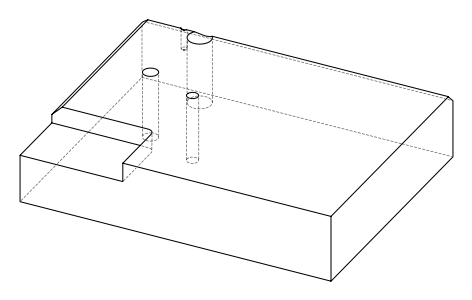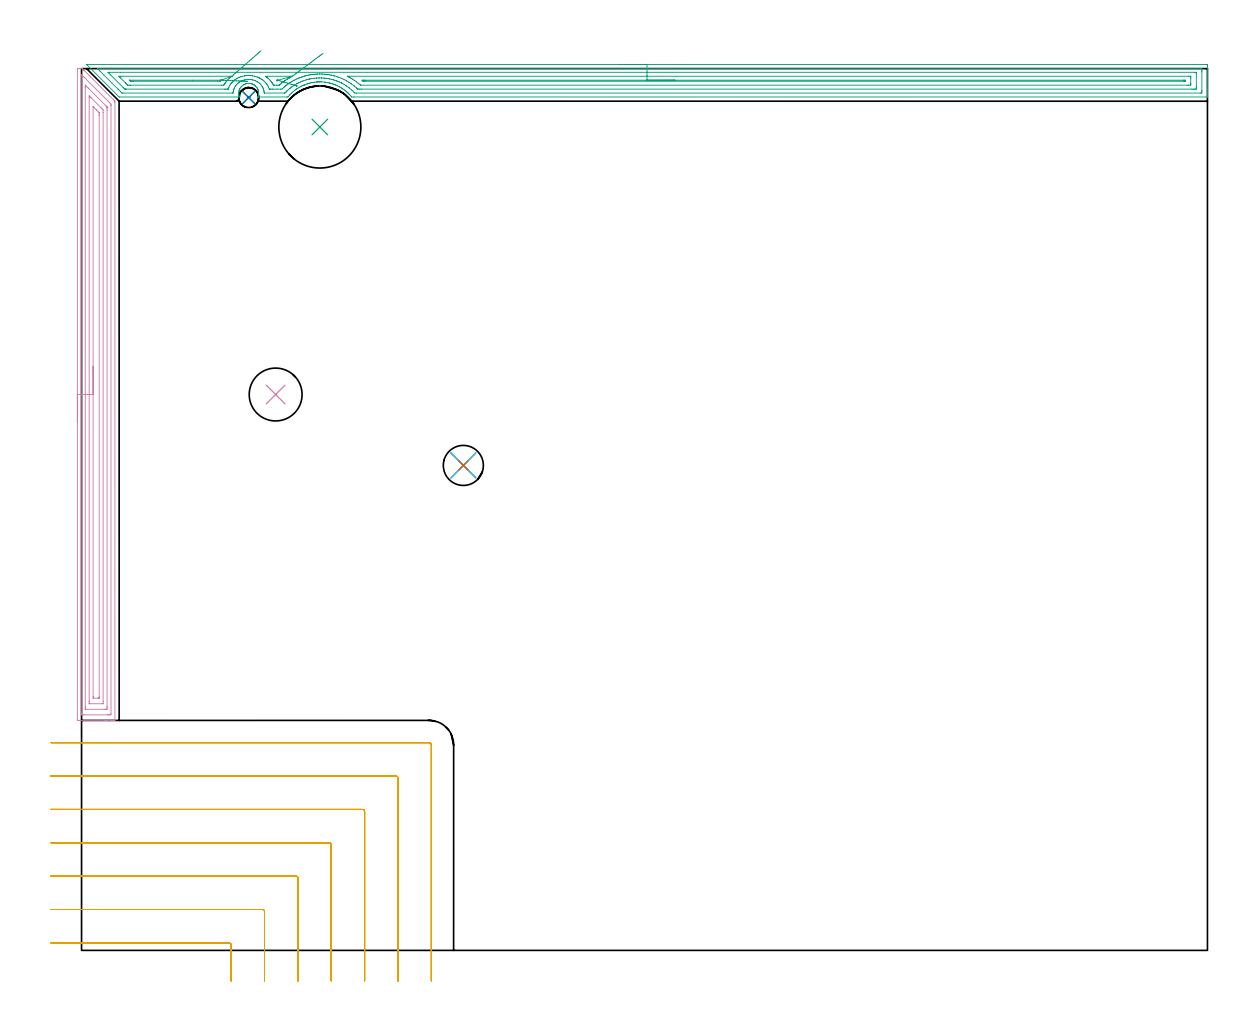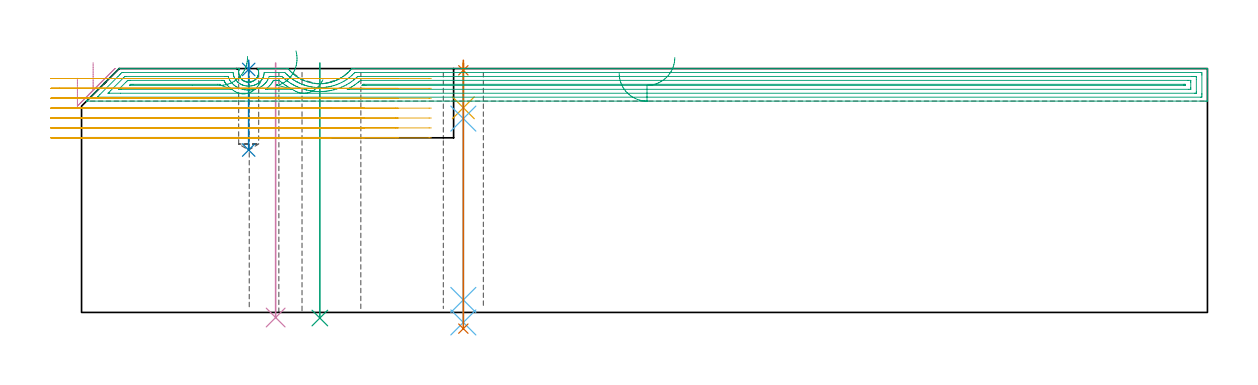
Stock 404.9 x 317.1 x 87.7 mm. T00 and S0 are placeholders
(PLAN: 11 operations, 8 tool changes, 43.3 min)
(1 SPOT_DRILL | STEP1HOLE_2 | NXT0321_9005460120000 | 0.03 min | 3 mm3)
(2 SPOT_DRILL_1 | STEP1POCKET | NXT0321_9005460120000 | 0.03 min | 1 mm3)
(3 INDEXABLE_INSERT_DRILL_THROUGH_HOLE_FROM_SOLID | STEP1HOLE | NXT0302_030 | 0.37 min | 59901 mm3)
(4 INDEXABLE_INSERT_DRILL_THROUGH_HOLE_FROM_SOLID_1 | STEP1HOLE_1 | NXT0302_009 | 0.37 min | 24830 mm3)
(5 DRILL_BLIND_HOLE_INTO_CENTER | STEP1HOLE_2 | UGT0301_209 | 0.07 min | 840 mm3)
(6 GUN_DRILL_THROUGH_HOLE | STEP1HOLE_2 | UGT0307_006 | 0.45 min | 4770 mm3)
(7 DRILL_TO_ENLARGE_THROUGH_HOLE | STEP1HOLE_2 | UGT0301_276 | 0.38 min | 8630 mm3)
(8 DRILL_BLIND_HOLE_INTO_CENTER_1 | STEP1POCKET | UGT0301_192 | 0.13 min | 1128 mm3)
(9 AREA_MILL | FG_CHAMFER_SURFACE | UGT0205_001 | 15.94 min | 27452 mm3)
(10 AREA_MILL_1 | FG_CHAMFER_SURFACE_1 | UGT0205_001 | 9.46 min | 21340 mm3)
(11 MILL_CORNER_NOTCH_RECTANGULAR | CORNER_NOTCH_RECTANGULAR | UGT0201_008 | Follow Part, ap 4, ae 75% | 16.09 min | 274498 mm3)
(TOOL NXT0321_9005460120000 | NC Spot Drill, 142deg, 12mm, Carbide, Uncoated | D12 PA142 FL30 Z2)
(TOOL NXT0302_030 | Index. Insert Drill 29.5mm [880-D2950L32-03] | D29.5 PA176 FL89 Z2)
(TOOL NXT0302_009 | Index. Insert Drill 19mm [880-D1900L25-05] | D19 PA176 FL95 Z2)
(TOOL UGT0301_209 | Twist Drill 9.4 mm | D9.4 PA118 FL78 Z2)
(TOOL UGT0307_006 | Gun Drill 9 mm | D9 PA130 FL24 Z1)
(TOOL UGT0301_276 | Twist Drill 14.4 mm | D14.4 PA118 FL114 Z2)
(TOOL UGT0301_192 | Twist Drill 7.2 mm | D7.2 PA118 FL66 Z2)
(TOOL UGT0205_001 | Chamfer Mill 20 x 3 x 45 deg. | D20 FL50 Z2)
(TOOL UGT0201_008 | End Mill 16 mm | D16 FL32 Z4)
(OP 1 SPOT_DRILL)
G17 G21 G94 G90
T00 M6
G54
G17 G0 G90 X137.3 Y174.4 S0 M3
G43 Z97.7 H0
G94 G81 G98 Z87.08 F250. R90.7
G80
M5
M2
(OP 2 SPOT_DRILL_1)
G17 G21 G94 G90
T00 M6
G54
G17 G0 G90 X60.1 Y306.7 S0 M3
G43 Z97.7 H0
G94 G81 G98 Z87.39 F250. R90.7
G80
M5
M2
(OP 3 INDEXABLE_INSERT_DRILL_THROUGH_HOLE_FROM_SOLID)
G17 G21 G94 G90
T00 M6
G54
G17 G0 G90 X85.7 Y296.1 S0 M3
G43 Z97.7 H1
G94 G81 G98 Z-2.015 F250. R89.7
G80
M5
M2
(OP 4 INDEXABLE_INSERT_DRILL_THROUGH_HOLE_FROM_SOLID_1)
G17 G21 G94 G90
T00 M6
G54
G17 G0 G90 X69.8 Y199.9 S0 M3
G43 Z97.7 H1
G94 G81 G98 Z-1.832 F250. R89.7
G80
M5
M2
(OP 5 DRILL_BLIND_HOLE_INTO_CENTER)
G17 G21 G94 G90
T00 M6
G54
G17 G0 G90 X137.3 Y174.4 S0 M3
G43 Z97.7 H0
G94 G81 G98 Z73.6 F250. R89.7
G80
M5
M2
(OP 6 GUN_DRILL_THROUGH_HOLE)
G17 G21 G94 G90
T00 M6
G54
G17 G0 G90 X137.3 Y174.4 M8
G43 Z97.7 H0
Z85.484
S716 M3
G94 G1 Z69.705 F125. M26
G4 X.084
Z4.5 F250.
G4 X.084
Z-3.598 F125.
G4 X.084
M5
M9
G0 Z85.484
Z97.7
M2
(OP 7 DRILL_TO_ENLARGE_THROUGH_HOLE)
G17 G21 G94 G90
T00 M6
G54
G17 G0 G90 X137.3 Y174.4 S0 M3
G43 Z97.7 H0
G94 G73 G98 Z-5.826 F250. Q13.361 R89.7
G80
M5
M2
(OP 8 DRILL_BLIND_HOLE_INTO_CENTER_1)
G17 G21 G94 G90
T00 M6
G54
G17 G0 G90 X60.1 Y306.7 S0 M3
G43 Z97.7 H0
G94 G81 G98 Z58.4 F250. R89.7
G80
M5
M2
(OP 9 AREA_MILL)
G17 G21 G94 G90
T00 M6
G54
G17 G0 G90 X193.35 Y318.6 S1061 M3
G43 Z97.7 H0
Z86.
G94 G1 X193.388 Z85.128 F250.
X193.502 Z84.264
X193.691 Z83.412
X193.953 Z82.58
X194.287 Z81.774
X194.69 Z81.
X195.158 Z80.264
X195.69 Z79.572
X196.279 Z78.929
X196.922 Z78.34
X197.614 Z77.808
X198.35 Z77.34
X199.124 Z76.937
X199.93 Z76.603
X200.762 Z76.341
X201.614 Z76.152
X202.478 Z76.038
X203.35 Z76.
X404.286
X404.651 Y318.597 Z76.002
X404.89 Y318.592 Z76.006
X404.9 Y318.349 Z76.248
Y310.089 Z84.505
Y309.535 Z85.062
Y309.202 Z85.394
Y308.648 Z85.949
Y308.315 Z86.28
Y307.651 Z86.949
Y307.296 Z87.304
X404.893 Y306.931 Z87.661
X404.89 Y306.903 Z87.688
X404.733 Y306.9 Z87.7
X97.97
X97.148 Y306.906 Z87.692
X97.077 Y306.984 Z87.614
X96.78 Y307.327 Z87.272
X96.631 Y307.493 Z87.106
X96.424 Y307.721 Z86.877
X96.234 Y307.92 Z86.678
X95.881 Y308.265 Z86.332
X95.737 Y308.399 Z86.199
X95.519 Y308.604 Z85.995
X95.342 Y308.758 Z85.841
X94.899 Y309.12 Z85.479
X94.43 Y309.486 Z85.114
X93.996 Y309.788 Z84.812
X93.556 Y310.079 Z84.52
X93.319 Y310.226 Z84.374
X93.058 Y310.379 Z84.22
X93.032 Y310.394 Z84.206
X92.664 Y310.593 Z84.004
X92.088 Y310.88 Z83.72
X91.892 Y310.976 Z83.622
X91.771 Y311.035 Z83.561
X91.719 Y311.059 Z83.537
X91.528 Y311.146 Z83.452
X91.272 Y311.253 Z83.344
X90.878 Y311.407 Z83.193
X90.784 Y311.44 Z83.16
X90.433 Y311.564 Z83.033
X90.095 Y311.672 Z82.928
X89.986 Y311.705 Z82.892
X89.933 Y311.718 Z82.877
X89.469 Y311.844 Z82.754
X89.267 Y311.899 Z82.7
X89.093 Y311.945 Z82.653
X88.654 Y312.044 Z82.553
X88.593 Y312.056 Z82.541
X88.216 Y312.132 Z82.468
X88.147 Y312.142 Z82.458
X87.755 Y312.201 Z82.398
X87.308 Y312.254 Z82.343
X86.415 Y312.321 Z82.269
X85.971 Y312.34 Z82.254
X85.714 Z82.251
X85.523 Y312.342 Z82.252
X85.467 Y312.34 Z82.253
X85.076 Y312.332 Z82.266
X84.781 Y312.313 Z82.285
X84.63 Y312.303 Z82.294
X84.574 Y312.296 Z82.299
X83.72 Y312.206 Z82.392
X83.186 Y312.131 Z82.467
X82.845 Y312.065 Z82.532
X82.398 Y311.97 Z82.628
X81.952 Y311.857 Z82.74
X81.449 Y311.704 Z82.889
X81.23 Y311.641 Z82.958
X81.183 Y311.627 Z82.972
X81.06 Y311.59 Z83.009
X80.167 Y311.269 Z83.329
X80.117 Y311.248 Z83.348
X80.109 Y311.245 Z83.352
X79.982 Y311.188 Z83.41
X79.663 Y311.041 Z83.553
X79.515 Y310.976 Z83.621
X79.274 Y310.868 Z83.732
X78.826 Y310.642 Z83.955
X78.77 Y310.612 Z83.985
X78.382 Y310.403 Z84.196
X77.902 Y310.114 Z84.486
X77.489 Y309.848 Z84.752
X77.367 Y309.762 Z84.838
X77.203 Y309.646 Z84.951
X77.132 Y309.597 Z85.002
X76.974 Y309.486 Z85.113
X76.596 Y309.2 Z85.397
X76.235 Y308.907 Z85.693
X75.881 Y308.604 Z85.995
X75.704 Y308.442 Z86.157
X75.336 Y308.085 Z86.513
X74.976 Y307.722 Z86.877
X74.811 Y307.545 Z87.054
X74.708 Y307.428 Z87.171
X74.439 Y307.121 Z87.477
X74.35 Y307.016 Z87.582
X74.253 Y306.906 Z87.692
X73.858 Y306.9 Z87.7
X63.588
X63.469 Y306.903 Z87.689
X63.472 Y306.922 Z87.67
X63.515 Y307.072 Z87.528
X63.533 Y307.127 Z87.473
X63.588 Y307.335 Z87.265
X63.613 Y307.431 Z87.169
X63.658 Y307.722 Z86.878
X63.689 Y308.163 Z86.437
X63.665 Y308.604 Z85.996
X63.586 Y309.049 Z85.551
X63.486 Y309.378 Z85.222
X63.452 Y309.485 Z85.113
X63.384 Y309.646 Z84.949
X63.34 Y309.752 Z84.845
X63.207 Y310.014 Z84.586
X63.19 Y310.041 Z84.559
X63.093 Y310.194 Z84.406
X62.966 Y310.368 Z84.232
X62.658 Y310.716 Z83.883
X62.373 Y310.976 Z83.619
X62.314 Y311.031 Z83.565
X62.248 Y311.08 Z83.516
X62.164 Y311.144 Z83.453
X62.077 Y311.203 Z83.396
X62.007 Y311.249 Z83.349
X61.719 Y311.405 Z83.193
X61.422 Y311.542 Z83.058
X61.349 Y311.568 Z83.031
X61.203 Y311.621 Z82.979
X61.128 Y311.643 Z82.957
X60.982 Y311.684 Z82.912
X60.909 Y311.699 Z82.895
X60.757 Y311.733 Z82.862
X60.628 Y311.752 Z82.843
X60.529 Y311.767 Z82.828
X60.462 Y311.772 Z82.822
X60.404 Y311.777 Z82.818
X60.334 Y311.781 Z82.811
X60.25 Y311.789 Z82.805
X60.157 Z82.801
X60.099 Y311.79 Z82.8
X60.079
X60.042 Y311.792 Z82.802
X59.971 Z82.801
X59.859 Y311.787 Z82.808
X59.636 Y311.764 Z82.834
X59.571 Y311.754 Z82.845
X59.408 Y311.728 Z82.871
X59.183 Y311.676 Z82.922
X59.066 Y311.641 Z82.957
X58.962 Y311.61 Z82.988
X58.744 Y311.527 Z83.068
X58.464 Y311.397 Z83.2
X58.378 Y311.35 Z83.248
X58.197 Y311.25 Z83.349
X57.851 Y311.001 Z83.598
X57.783 Y310.938 Z83.661
X57.527 Y310.701 Z83.899
X57.238 Y310.367 Z84.23
X56.958 Y309.952 Z84.646
X56.89 Y309.801 Z84.798
X56.747 Y309.486 Z85.113
X56.661 Y309.202 Z85.396
X56.614 Y309.049 Z85.55
X56.535 Y308.604 Z85.995
X56.511 Y308.163 Z86.437
X56.542 Y307.722 Z86.877
X56.59 Y307.417 Z87.181
X56.66 Y307.157 Z87.441
X56.677 Y307.095 Z87.502
X56.719 Y306.952 Z87.644
X56.73 Y306.905 Z87.691
X56.443 Y306.9 Z87.7
X13.501
X1.967 Y318.432 Z76.166
X1.886 Y318.515 Z76.083
X1.814 Y318.591 Z76.005
X1.925 Y318.599 Z76.001
X1.967 Y318.6 Z76.
X203.35
Y317.186 Z77.414
X402.499
X402.89 Y317.185 Z77.415
X402.897 Y316.79 Z77.81
X402.899 Y316.298 Z78.302
X402.9 Y315.901 Z78.699
X402.899 Y309.202 Z85.398
X402.898 Y308.807 Z85.793
X402.89 Y308.315 Z86.285
X402.501 Y308.314 Z86.286
X98.864
X98.273 Y308.315 Z86.285
X97.97 Y308.622 Z85.978
X97.375 Y309.202 Z85.398
X97.077 Y309.48 Z85.12
X96.346 Y310.089 Z84.511
X96.184 Y310.218 Z84.382
X95.647 Y310.622 Z83.978
X95.291 Y310.864 Z83.736
X95.119 Y310.976 Z83.624
X94.398 Y311.423 Z83.177
X93.584 Y311.863 Z82.737
X93.505 Y311.904 Z82.696
X93.423 Y311.945 Z82.655
X92.612 Y312.327 Z82.273
X91.815 Y312.655 Z81.945
X91.719 Y312.69 Z81.91
X91.548 Y312.75 Z81.85
X90.826 Y312.982 Z81.618
X90.496 Y313.078 Z81.522
X89.933 Y313.226 Z81.374
X89.3 Y313.378 Z81.222
X89.04 Y313.431 Z81.169
X88.654 Y313.504 Z81.096
X88.204 Y313.579 Z81.021
X88.173 Y313.584 Z81.016
X88.147 Y313.588 Z81.012
X87.745 Y313.637 Z80.963
X87.254 Y313.682 Z80.918
X87.205 Y313.686 Z80.914
X86.36 Y313.739 Z80.861
X86.253 Y313.744 Z80.856
X85.467 Y313.752 Z80.848
X85.353 Y313.751 Z80.849
X84.574 Y313.717 Z80.883
X84.499 Y313.712 Z80.888
X83.715 Y313.637 Z80.963
X83.685 Y313.634 Z80.966
X82.898 Y313.528 Z81.072
X82.788 Y313.511 Z81.089
X82.144 Y313.39 Z81.21
X82.031 Y313.367 Z81.233
X81.895 Y313.336 Z81.264
X81.423 Y313.219 Z81.381
X81.002 Y313.102 Z81.498
X80.728 Y313.022 Z81.578
X80.109 Y312.832 Z81.768
X80.047 Y312.811 Z81.789
X79.873 Y312.75 Z81.85
X79.391 Y312.576 Z82.024
X79.318 Y312.548 Z82.052
X79.216 Y312.507 Z82.093
X78.766 Y312.31 Z82.29
X78.323 Y312.113 Z82.487
X78.153 Y312.032 Z82.568
X77.805 Y311.863 Z82.737
X77.558 Y311.736 Z82.864
X77.507 Y311.71 Z82.89
X77.43 Y311.667 Z82.933
X76.989 Y311.414 Z83.186
X76.537 Y311.143 Z83.457
X76.434 Y311.079 Z83.521
X76.277 Y310.976 Z83.624
X75.902 Y310.72 Z83.88
X75.644 Y310.539 Z84.061
X75.384 Y310.347 Z84.253
X75.045 Y310.089 Z84.511
X74.882 Y309.959 Z84.641
X74.751 Y309.851 Z84.749
X74.403 Y309.548 Z85.052
X74.017 Y309.202 Z85.398
X73.935 Y309.126 Z85.474
X73.858 Y309.051 Z85.549
X73.488 Y308.682 Z85.918
X73.121 Y308.315 Z86.285
X72.966 Y308.314 Z86.286
X65.821
X65.692 Y308.315 Z86.285
X65.674 Y308.461 Z86.139
X65.627 Y308.849 Z85.751
X65.565 Y309.202 Z85.398
X65.476 Y309.544 Z85.056
X65.37 Y309.863 Z84.737
X65.275 Y310.089 Z84.511
X65.162 Y310.329 Z84.271
X65.064 Y310.52 Z84.08
X64.927 Y310.748 Z83.852
X64.762 Y310.976 Z83.624
X64.427 Y311.37 Z83.23
X64.23 Y311.579 Z83.021
X64.034 Y311.769 Z82.831
X63.985 Y311.814 Z82.786
X63.928 Y311.863 Z82.737
X63.699 Y312.045 Z82.555
X63.48 Y312.202 Z82.398
X63.141 Y312.408 Z82.192
X62.919 Y312.529 Z82.071
X62.445 Y312.75 Z81.85
X62.248 Y312.828 Z81.772
X62.125 Y312.873 Z81.727
X61.665 Y313.007 Z81.593
X61.355 Y313.078 Z81.522
X60.958 Y313.144 Z81.456
X60.462 Y313.191 Z81.409
X60.006 Y313.203 Z81.397
X59.569 Y313.181 Z81.419
X59.181 Y313.135 Z81.465
X58.676 Y313.04 Z81.56
X58.442 Y312.983 Z81.617
X58.156 Y312.897 Z81.703
X57.783 Y312.769 Z81.831
X57.769 Y312.764 Z81.836
X57.737 Y312.75 Z81.85
X57.171 Y312.47 Z82.13
X56.89 Y312.312 Z82.288
X56.625 Y312.127 Z82.473
X56.278 Y311.863 Z82.737
X56.13 Y311.73 Z82.87
X55.997 Y311.604 Z82.996
X55.695 Y311.281 Z83.319
X55.443 Y310.976 Z83.624
X55.306 Y310.776 Z83.824
X55.104 Y310.467 Z84.133
X54.98 Y310.212 Z84.388
X54.927 Y310.089 Z84.511
X54.806 Y309.797 Z84.803
X54.736 Y309.568 Z85.032
X54.635 Y309.202 Z85.398
X54.572 Y308.843 Z85.757
X54.508 Y308.315 Z86.285
X54.212 Y308.314 Z86.286
X14.918
X14.546 Y308.315 Z86.285
X14.023 Y308.829 Z85.771
X13.648 Y309.202 Z85.398
X13.13 Y309.719 Z84.881
X6.552 Y316.298 Z78.302
X5.986 Y316.868 Z77.732
X5.677 Y317.185 Z77.415
X5.985 Y317.186 Z77.414
X203.35
Y315.772 Z78.828
X400.351 Y315.771 Z78.829
X400.714 Y315.77 Z78.83
X400.835 Y315.767 Z78.833
X400.876 Y315.765 Z78.835
X400.89 Y315.759 Z78.841
X400.893 Y315.718 Z78.882
X400.897 Y315.596 Z79.004
X400.899 Y315.411 Z79.189
X400.9 Y315.226 Z79.374
Y310.791 Z83.809
X400.898 Y310.089 Z84.511
X400.896 Y309.909 Z84.691
X400.886 Y309.735 Z84.865
X400.714 Y309.733 Z84.867
X400.183 Y309.73 Z84.87
X399.821 Y309.729 Z84.871
X399.291 Y309.728 Z84.872
X100.649 Y309.729 Z84.871
X100.118
X99.756 Y309.732 Z84.868
X99.394 Y309.735 Z84.865
X99.31 Y309.747 Z84.853
X99.259 Y309.793 Z84.807
X99.154 Y309.89 Z84.71
X98.943 Y310.089 Z84.511
X98.863 Y310.162 Z84.438
X98.251 Y310.698 Z83.902
X97.97 Y310.929 Z83.671
X97.911 Y310.976 Z83.624
X97.077 Y311.602 Z82.998
X96.698 Y311.863 Z82.737
X96.184 Y312.194 Z82.406
X95.343 Y312.699 Z81.901
X95.291 Y312.726 Z81.874
X95.246 Y312.75 Z81.85
X94.398 Y313.178 Z81.422
X93.564 Y313.578 Z81.022
X93.505 Y313.603 Z80.997
X93.42 Y313.637 Z80.963
X92.612 Y313.948 Z80.652
X92.129 Y314.117 Z80.483
X91.719 Y314.248 Z80.352
X90.85 Y314.499 Z80.101
X90.826 Y314.506 Z80.094
X90.758 Y314.524 Z80.076
X89.933 Y314.718 Z79.882
X89.682 Y314.772 Z79.828
X89.04 Y314.892 Z79.708
X88.602 Y314.959 Z79.641
X88.147 Y315.016 Z79.584
X87.596 Y315.071 Z79.529
X87.254 Y315.098 Z79.502
X86.633 Y315.14 Z79.46
X86.36 Y315.154 Z79.446
X85.715 Y315.165 Z79.435
X85.467 Y315.166 Z79.434
X84.843 Y315.144 Z79.456
X84.574 Y315.131 Z79.469
X84.007 Y315.088 Z79.512
X83.681 Y315.056 Z79.544
X83.2 Y315.002 Z79.598
X82.788 Y314.951 Z79.649
X82.41 Y314.9 Z79.7
X81.895 Y314.805 Z79.795
X81.659 Y314.759 Z79.841
X81.002 Y314.617 Z79.983
X80.927 Y314.599 Z80.001
X80.628 Y314.524 Z80.076
X80.224 Y314.41 Z80.19
X80.109 Y314.376 Z80.224
X79.544 Y314.198 Z80.402
X79.216 Y314.093 Z80.507
X78.877 Y313.974 Z80.626
X78.323 Y313.775 Z80.825
X78.223 Y313.736 Z80.864
X77.986 Y313.637 Z80.963
X77.602 Y313.467 Z81.133
X77.43 Y313.388 Z81.212
X76.994 Y313.183 Z81.417
X76.537 Y312.958 Z81.642
X76.399 Y312.887 Z81.713
X76.144 Y312.75 Z81.85
X75.825 Y312.57 Z82.03
X75.644 Y312.464 Z82.136
X75.271 Y312.233 Z82.367
X74.751 Y311.904 Z82.696
X74.726 Y311.888 Z82.712
X74.69 Y311.863 Z82.737
X74.205 Y311.518 Z83.082
X73.858 Y311.266 Z83.334
X73.693 Y311.14 Z83.46
X73.485 Y310.976 Z83.624
X73.2 Y310.742 Z83.858
X72.965 Y310.544 Z84.056
X72.723 Y310.329 Z84.271
X72.458 Y310.089 Z84.511
X72.072 Y309.735 Z84.865
X71.539 Y309.731 Z84.869
X70.286 Y309.728 Z84.872
X68.863
X68.499 Y309.729 Z84.871
X67.968 Y309.73 Z84.87
X67.606 Y309.733 Z84.867
X67.493 Y309.735 Z84.865
X67.194 Y310.499 Z84.101
X66.957 Y310.976 Z83.624
X66.713 Y311.379 Z83.221
X66.508 Y311.665 Z82.935
X66.342 Y311.863 Z82.737
X66.1 Y312.145 Z82.455
X65.82 Y312.437 Z82.163
X65.479 Y312.75 Z81.85
X65.176 Y312.999 Z81.601
X64.927 Y313.179 Z81.421
X64.646 Y313.358 Z81.242
X64.167 Y313.637 Z80.963
X64.034 Y313.707 Z80.893
X63.896 Y313.774 Z80.826
X63.402 Y313.991 Z80.609
X63.141 Y314.09 Z80.51
X62.471 Y314.302 Z80.298
X62.248 Y314.36 Z80.24
X61.435 Y314.524 Z80.076
X61.355 Y314.536 Z80.064
X61.341 Y314.538 Z80.062
X60.876 Y314.579 Z80.021
X60.462 Y314.608 Z79.992
X60.373 Y314.612 Z79.988
X59.965 Y314.617 Z79.983
X59.569 Y314.602 Z79.998
X59.495 Y314.597 Z80.003
X58.759 Y314.524 Z80.076
X58.688 Y314.512 Z80.088
X58.676 Y314.51 Z80.09
X57.949 Y314.358 Z80.242
X57.783 Y314.318 Z80.282
X57.256 Y314.16 Z80.44
X56.89 Y314.027 Z80.573
X56.612 Y313.913 Z80.687
X56.024 Y313.637 Z80.963
X56.006 Y313.628 Z80.972
X55.997 Y313.623 Z80.977
X55.66 Y313.427 Z81.173
X55.45 Y313.293 Z81.307
X55.104 Y313.049 Z81.551
X54.934 Y312.919 Z81.681
X54.72 Y312.75 Z81.85
X54.211 Y312.257 Z82.343
X54.019 Y312.053 Z82.547
X53.86 Y311.863 Z82.737
X53.621 Y311.561 Z83.039
X53.318 Y311.117 Z83.483
X53.265 Y311.029 Z83.571
X53.238 Y310.976 Z83.624
X52.983 Y310.421 Z84.179
X52.849 Y310.089 Z84.511
X52.741 Y309.775 Z84.825
X52.727 Y309.742 Z84.858
X52.695 Y309.735 Z84.865
X52.606 Y309.733 Z84.867
X52.425 Y309.73 Z84.87
X51.895 Y309.729 Z84.871
X51.532 Y309.728 Z84.872
X16.172 Y309.729 Z84.871
X15.81 Y309.731 Z84.869
X15.689 Y309.732 Z84.868
X15.596 Y309.735 Z84.865
X15.516 Y309.795 Z84.805
X15.215 Y310.089 Z84.511
X14.916 Y310.383 Z84.217
X10.451 Y314.848 Z79.752
X9.89 Y315.411 Z79.189
X9.558 Y315.747 Z78.853
X9.549 Y315.765 Z78.835
X9.558 Y315.766 Z78.834
X10.089 Y315.77 Z78.83
X13.987 Y315.772 Z78.828
X203.35
Y314.357 Z80.243
X398.203
X398.805 Y314.354 Z80.246
X398.874 Y314.352 Z80.248
X398.89 Y314.351 Z80.249
X398.893 Y314.331 Z80.269
X398.896 Y314.281 Z80.319
X398.899 Y314.075 Z80.525
X398.9 Y313.665 Z80.935
Y311.891 Z82.709
X398.898 Y311.433 Z83.167
X398.894 Y311.219 Z83.381
X398.89 Y311.166 Z83.434
X398.886 Y311.149 Z83.451
X398.863 Y311.148 Z83.452
X398.758 Y311.145 Z83.455
X398.035 Y311.143 Z83.457
X397.867
X100.481
X100.391 Y311.145 Z83.455
X100.347 Y311.147 Z83.453
X100.328 Y311.149 Z83.451
X100.274 Y311.192 Z83.408
X99.756 Y311.624 Z82.976
X99.461 Y311.863 Z82.737
X98.863 Y312.321 Z82.279
X98.277 Y312.75 Z81.85
X97.97 Y312.957 Z81.643
X97.375 Y313.341 Z81.259
X97.077 Y313.517 Z81.083
X96.871 Y313.637 Z80.963
X96.513 Y313.838 Z80.762
X96.184 Y314.014 Z80.586
X95.958 Y314.133 Z80.467
X95.69 Y314.276 Z80.324
X95.581 Y314.336 Z80.264
X95.559 Y314.351 Z80.249
X95.596 Y314.353 Z80.247
X95.733 Y314.355 Z80.245
X96.184 Y314.357 Z80.243
X96.352
X203.35
Y312.943 Z81.657
X396.249
X396.443 Y312.942 Z81.658
X396.832 Y312.938 Z81.662
X396.879 Y312.936 Z81.664
X396.89 Y312.928 Z81.672
X396.894 Y312.899 Z81.701
X396.898 Y312.842 Z81.758
X396.899 Y312.75 Z81.85
X396.897 Y312.588 Z82.012
X396.894 Y312.569 Z82.031
X396.892 Y312.565 Z82.035
X396.87 Y312.562 Z82.038
X396.767 Y312.559 Z82.041
X396.638 Y312.557 Z82.043
X396.443
X101.736
X101.542 Y312.558 Z82.042
X101.348 Y312.562 Z82.038
X101.295 Y312.564 Z82.036
X101.252 Y312.579 Z82.021
X101.183 Y312.632 Z81.968
X101.035 Y312.75 Z81.85
X100.818 Y312.929 Z81.671
X101.154 Y312.938 Z81.662
X101.35 Y312.941 Z81.659
X101.542 Y312.943 Z81.657
X102.241
X203.35
X204.222 Z81.695
X205.086 Z81.809
X205.938 Z81.998
X206.77 Z82.26
X207.576 Z82.594
X208.35 Z82.997
X209.086 Z83.465
X209.778 Z83.996
X210.421 Z84.586
X211.01 Z85.229
X211.542 Z85.921
X212.01 Z86.657
X212.413 Z87.431
X212.747 Z88.237
X213.009 Z89.069
X213.198 Z89.92
X213.312 Z90.785
X213.35 Z91.657
G0 Z97.7
X86.81 Y322.572
Z83.686
G1 X86.425 Y322.284 Z82.958
X85.991 Y321.959 Z82.275
X85.511 Y321.6 Z81.641
X84.988 Y321.209 Z81.062
X84.427 Y320.789 Z80.543
X83.832 Y320.343 Z80.086
X83.208 Y319.876 Z79.696
X82.558 Y319.389 Z79.375
X81.889 Y318.888 Z79.126
X81.205 Y318.376 Z78.952
X80.511 Y317.857 Z78.852
X79.813 Y317.334 Z78.828
X79.116 Y316.812 Z78.88
X78.425 Y316.295 Z79.008
X77.746 Y315.786 Z79.211
X77.083 Y315.29 Z79.487
X76.442 Y314.811 Z79.834
X75.828 Y314.351 Z80.249
X75.644 Y314.248 Z80.352
X75.24 Y314.038 Z80.562
X75.035 Y313.929 Z80.671
X74.751 Y313.776 Z80.824
X74.662 Y313.725 Z80.875
X74.508 Y313.637 Z80.963
X74.104 Y313.392 Z81.208
X73.858 Y313.24 Z81.36
X73.56 Y313.046 Z81.554
X73.114 Y312.75 Z81.85
X73.026 Y312.69 Z81.91
X72.965 Y312.646 Z81.954
X72.513 Y312.312 Z82.288
X72.072 Y311.983 Z82.617
X72.004 Y311.93 Z82.67
X71.922 Y311.863 Z82.737
X71.52 Y311.525 Z83.075
X71.179 Y311.237 Z83.363
X71.084 Y311.16 Z83.44
X71.005 Y311.149 Z83.451
X70.286 Y311.144 Z83.456
X70.117 Y311.143 Z83.457
X69.393
X69.224
X69.096 Y311.146 Z83.454
X69.033 Y311.15 Z83.45
X69.007 Y311.153 Z83.447
X68.98 Y311.2 Z83.4
X68.92 Y311.31 Z83.29
X68.764 Y311.6 Z83.
X68.604 Y311.863 Z82.737
X68.564 Y311.927 Z82.673
X68.499 Y312.024 Z82.576
X68.183 Y312.44 Z82.16
X67.92 Y312.75 Z81.85
X67.606 Y313.094 Z81.506
X67.037 Y313.637 Z80.963
X66.713 Y313.904 Z80.696
X66.453 Y314.1 Z80.5
X66.247 Y314.253 Z80.347
X66.114 Y314.35 Z80.25
X66.881 Y314.357 Z80.243
X75.353
X75.644 Y314.356 Z80.244
X75.816 Y314.353 Z80.247
X75.828 Y314.351 Z80.249
X70.574 Y312.939 Z81.661
X70.564 Y312.925 Z81.675
X70.409 Y312.791 Z81.809
X70.359 Y312.75 Z81.85
X70.317 Y312.719 Z81.881
X70.286 Y312.699 Z81.901
X70.235 Y312.75 Z81.85
X70.098 Y312.936 Z81.664
X70.286 Y312.94 Z81.66
X70.48 Y312.943 Z81.657
X70.536
X70.569 Y312.94 Z81.66
X70.574 Y312.939 Z81.661
X71.366 Y312.7 Z81.94
X72.131 Y312.469 Z82.29
X72.864 Y312.247 Z82.707
X73.559 Y312.037 Z83.19
X74.212 Y311.84 Z83.735
X74.817 Y311.658 Z84.337
X75.369 Y311.491 Z84.991
X75.864 Y311.342 Z85.694
X76.299 Y311.21 Z86.438
X76.67 Y311.098 Z87.22
X76.974 Y311.006 Z88.032
X77.21 Y310.935 Z88.869
X77.375 Y310.886 Z89.725
X77.468 Y310.858 Z90.591
X77.488 Y310.851 Z91.464
X77.435 Y310.867 Z92.334
X77.31 Y310.905 Z93.197
X77.113 Y310.965 Z94.045
G0 X64.492 Y323.497 Z83.085
G1 X64.107 Y323.159 Z82.379
X63.678 Y322.782 Z81.72
X63.207 Y322.368 Z81.113
X62.698 Y321.921 Z80.563
X62.155 Y321.444 Z80.075
X61.583 Y320.941 Z79.651
X60.984 Y320.415 Z79.295
X60.365 Y319.87 Z79.01
X59.729 Y319.312 Z78.798
X59.082 Y318.743 Z78.66
X58.429 Y318.169 Z78.598
X57.774 Y317.593 Z78.613
X57.122 Y317.02 Z78.703
X56.478 Y316.454 Z78.868
X55.848 Y315.901 Z79.108
X55.236 Y315.363 Z79.419
X54.647 Y314.845 Z79.801
X54.085 Y314.351 Z80.249
X54.063 Y314.331 Z80.269
X53.994 Y314.277 Z80.323
X53.555 Y313.951 Z80.649
X53.318 Y313.77 Z80.83
X53.244 Y313.71 Z80.89
X53.162 Y313.637 Z80.963
X52.787 Y313.277 Z81.323
X52.425 Y312.919 Z81.681
X52.343 Y312.831 Z81.769
X52.275 Y312.75 Z81.85
X51.945 Y312.339 Z82.261
X51.604 Y311.863 Z82.737
X51.574 Y311.82 Z82.78
X51.532 Y311.755 Z82.845
X51.325 Y311.395 Z83.205
X51.247 Y311.259 Z83.341
X51.176 Y311.15 Z83.45
X50.471 Y311.143 Z83.457
X17.596
X17.427 Y311.144 Z83.456
X16.703 Y311.15 Z83.45
X16.605 Y311.155 Z83.445
X16.503 Y311.254 Z83.346
X16.295 Y311.457 Z83.143
X15.886 Y311.863 Z82.737
X15.81 Y311.939 Z82.661
X14.023 Y313.725 Z80.875
X13.679 Y314.073 Z80.527
X13.51 Y314.245 Z80.355
X13.429 Y314.331 Z80.269
X13.418 Y314.351 Z80.249
X14.191 Y314.357 Z80.243
X53.486
X53.876 Y314.355 Z80.245
X54.085 Y314.351 Z80.249
X50.103 Y312.937 Z81.663
X50.093 Y312.914 Z81.686
X50.059 Y312.857 Z81.743
X49.985 Y312.75 Z81.85
X49.884 Y312.613 Z81.987
X49.837 Y312.564 Z82.036
X48.852 Y312.557 Z82.043
X18.489
X17.788 Y312.559 Z82.041
X17.693 Y312.562 Z82.038
X17.649 Y312.564 Z82.036
X17.596 Y312.609 Z81.991
X17.452 Y312.75 Z81.85
X17.309 Y312.899 Z81.701
X17.277 Y312.934 Z81.666
X17.287 Y312.936 Z81.664
X17.337 Y312.94 Z81.66
X17.402 Y312.942 Z81.658
X39.839 Y312.943 Z81.657
X49.745
X49.94 Y312.941 Z81.659
X50.069 Y312.938 Z81.662
X50.103 Y312.937 Z81.663
X50.972 Y312.9 Z81.738
X51.831 Y312.864 Z81.888
X52.673 Y312.829 Z82.112
X53.492 Y312.794 Z82.409
X54.283 Y312.761 Z82.777
X55.039 Y312.729 Z83.212
X55.753 Y312.699 Z83.711
X56.422 Y312.671 Z84.27
X57.039 Y312.645 Z84.886
X57.601 Y312.622 Z85.554
X58.102 Y312.601 Z86.267
X58.539 Y312.582 Z87.022
X58.909 Y312.567 Z87.812
X59.208 Y312.554 Z88.632
X59.435 Y312.545 Z89.474
X59.588 Y312.538 Z90.333
X59.665 Y312.535 Z91.202
X59.667 Z92.074
G0 Z97.7
M5
M2
(OP 10 AREA_MILL_1)
G17 G21 G94 G90
T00 M6
G54
G17 G0 G90 X-1.5 Y189.9 S1061 M3
G43 Z97.7 H0
Z84.2
G94 G1 Y189.938 Z83.328 F250.
Y190.052 Z82.463
Y190.241 Z81.612
Y190.503 Z80.78
Y190.837 Z79.974
Y191.24 Z79.2
Y191.708 Z78.464
Y192.24 Z77.772
Y192.829 Z77.129
Y193.472 Z76.54
Y194.164 Z76.008
Y194.9 Z75.54
Y195.674 Z75.137
Y196.48 Z74.803
Y197.312 Z74.541
Y198.164 Z74.352
Y199.028 Z74.238
Y199.9 Z74.2
Y316.752
X-1.497 Y316.929 Z74.203
X-1.491 Y317.098 Z74.205
X-1.303 Y317.1 Z74.393
X-1.133 Z74.562
X-0.075 Z75.623
X0.29 Y317.099 Z75.988
X0.323 Y317.078 Z76.022
X0.812 Y316.59 Z76.508
X0.918 Y316.482 Z76.618
X1.001 Y316.399 Z76.701
X1.108 Y316.294 Z76.804
X11.463 Y305.938 Z87.16
X11.914 Y305.485 Z87.614
X12.001 Y305.395 Z87.682
X12. Y304.868 Z87.7
Y82.871
X11.997 Y82.71 Z87.688
X11.966 Y82.708 Z87.657
X11.588 Y82.7 Z87.288
X11.256 Z86.956
X10.575 Z86.27
X9.347 Z85.044
X8.8 Z84.495
X8.186 Z83.882
X-1.237 Y82.701 Z74.46
X-1.492 Y82.71 Z74.206
X-1.499 Y82.964 Z74.199
Y82.987
X-1.5 Y199.9 Z74.2
X-0.086 Z75.614
Y314.706
X-0.075 Y315.014 Z75.625
X0.252 Y314.695 Z75.952
X0.812 Y314.138 Z76.512
X1.148 Y313.802 Z76.848
X9.688 Y305.262 Z85.388
X10.08 Y304.868 Z85.78
X10.575 Y304.363 Z86.275
X10.585 Y303.975 Z86.285
X10.586 Y303.965 Z86.286
Y85.094
X10.575 Y84.71 Z86.275
X10.088 Y84.702 Z85.788
X9.688 Y84.7 Z85.388
X9.202 Z84.902
X0.812 Z76.512
X0.325 Y84.702 Z76.025
X-0.075 Y84.71 Z75.625
X-0.086 Y85.105 Z75.614
Y85.115
Y199.9
X1.328 Z77.028
X1.329 Y310.229 Z77.029
X1.33 Y310.601 Z77.03
X1.334 Y311.122 Z77.034
X1.335 Y311.146 Z77.035
X1.371 Y311.122 Z77.071
X1.7 Y310.799 Z77.4
X2.272 Y310.229 Z77.972
X2.587 Y309.914 Z78.287
X8.8 Y303.7 Z84.5
X9.107 Y303.39 Z84.807
X9.145 Y303.349 Z84.845
X9.16 Y303.329 Z84.86
X9.165 Y303.304 Z84.865
X9.168 Y303.206 Z84.868
X9.17 Y303.082 Z84.87
X9.171 Y302.708 Z84.871
X9.172 Y302.188 Z84.872
X9.171 Y87.785 Z84.871
X9.17 Y87.412 Z84.87
X9.167 Y86.891 Z84.867
X9.164 Y86.714 Z84.864
X8.986 Y86.704 Z84.686
X8.8 Y86.702 Z84.5
X8.103 Y86.7 Z83.803
X1.7 Y86.701 Z77.4
X1.51 Y86.703 Z77.21
X1.383 Y86.707 Z77.083
X1.341 Y86.71 Z77.041
X1.335 Y86.725 Z77.035
X1.333 Y86.767 Z77.033
X1.33 Y86.891 Z77.03
X1.329 Y87.265 Z77.029
X1.328 Y87.785 Z77.028
Y199.9
X2.743 Z78.443
Y306.655
X2.748 Y307.26 Z78.448
X2.749 Y307.282 Z78.449
X2.771 Y307.269 Z78.471
X2.86 Y307.185 Z78.56
X3.038 Y307.011 Z78.738
X3.396 Y306.655 Z79.096
X7.025 Y303.026 Z82.725
X7.441 Y302.606 Z83.141
X7.65 Y302.393 Z83.35
X7.75 Y302.289 Z83.45
X7.757 Y301.295 Z83.457
Y89.571
X7.754 Y88.838 Z83.454
X7.751 Y88.731 Z83.451
X7.749 Y88.71 Z83.449
X7.728 Y88.707 Z83.428
X7.674 Y88.704 Z83.374
X7.458 Y88.701 Z83.158
X3.035 Z78.735
X2.826 Y88.703 Z78.526
X2.774 Y88.707 Z78.474
X2.753 Y88.71 Z78.453
X2.75 Y88.723 Z78.45
X2.747 Y88.794 Z78.447
X2.743 Y89.415 Z78.443
Y89.571
Y199.9
X4.157 Z79.857
X4.158 Y303.288 Z79.858
X4.16 Y303.357 Z79.86
X4.164 Y303.41 Z79.864
X4.166 Y303.423 Z79.866
X4.204 Y303.389 Z79.904
X4.362 Y303.237 Z80.062
X4.52 Y303.082 Z80.22
X5.25 Y302.352 Z80.95
X5.413 Y302.188 Z81.113
X6.138 Y301.459 Z81.838
X6.297 Y301.295 Z81.997
X6.336 Y301.239 Z82.036
X6.339 Y301.191 Z82.039
X6.341 Y301.09 Z82.041
X6.343 Y300.402 Z82.043
Y300.195
Y91.152
X6.341 Y90.944 Z82.041
X6.338 Y90.807 Z82.038
X6.335 Y90.71 Z82.035
X6.301 Y90.708 Z82.001
X6.138 Y90.703 Z81.838
X5.903 Y90.7 Z81.603
X4.269 Y90.701 Z79.969
X4.212 Y90.703 Z79.912
X4.18 Y90.706 Z79.88
X4.168 Y90.709 Z79.868
X4.164 Y90.739 Z79.864
X4.159 Y91.151 Z79.859
X4.157 Y91.358 Z79.857
Y199.9
Y200.772 Z79.895
Y201.636 Z80.009
Y202.488 Z80.198
Y203.32 Z80.46
Y204.126 Z80.794
Y204.9 Z81.197
Y205.636 Z81.665
Y206.328 Z82.196
Y206.971 Z82.786
Y207.56 Z83.429
Y208.092 Z84.121
Y208.56 Z84.857
Y208.963 Z85.631
Y209.297 Z86.437
Y209.559 Z87.269
Y209.748 Z88.12
Y209.862 Z88.985
Y209.9 Z89.857
G0 Z97.7
M5
M2
(OP 11 MILL_CORNER_NOTCH_RECTANGULAR)
G17 G21 G94 G90
T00 M6
G54
G17 G0 G90 X53.8 Y-11. S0 M3
G43 Z97.7 H0
Z84.143
G94 G1 Y-8. F250.
Y1.906 F500.
G3 X53.006 Y2.7 R0.8
G1 X-7.742
X-8.
X-11. Y2.711 F250.
G0 Z97.7
X65.8 Y-11.
Z84.143
G1 Y-8.
Y13.906 F500.
G3 X65.006 Y14.7 R0.8
G1 X-7.742
X-8. Y14.701
X-11. Y14.713 F250.
G0 Z97.7
X77.8 Y-11.
Z84.143
G1 Y-8.
Y25.905 F500.
G3 X77.005 Y26.7 R0.8
G1 X-7.742
X-8. Y26.701
X-11. Y26.717 F250.
G0 Z97.7
X89.8 Y-11.
Z84.143
G1 Y-8.
Y37.905 F500.
G3 X89.005 Y38.7 R0.8
G1 X-7.742
X-8. Y38.701
X-11. Y38.722 F250.
G0 Z97.7
X101.8 Y-11.
Z84.143
G1 Y-8.
Y49.905 F500.
G3 X101.005 Y50.7 R0.8
G1 X-7.742
G2 X-8. Y50.701 R24.
G1 X-11. Y50.734 F250.
G0 Z97.7
X113.8 Y-11.
Z84.143
G1 Y-8.
Y61.904 F500.
G3 X113.004 Y62.7 R0.8
G1 X-7.742
G2 X-8. Y62.703 R12.
G1 X-10.999 Y62.767 F250.
G0 Z97.7
X125.8 Y-11.
Z84.143
G1 Y-8.
Y73.904 F500.
G3 X125.004 Y74.7 R0.8
G1 X-7.742
X-10.742 F250.
G0 Z97.7
X53.8 Y-11.
Z80.586
G1 Y-8.
Y1.906 F500.
G3 X53.006 Y2.7 R0.8
G1 X-8.
X-11. F250.
G0 Z97.7
X65.8 Y-11.
Z80.586
G1 Y-8.
Y13.906 F500.
G3 X65.006 Y14.7 R0.8
G1 X-8.
X-11. F250.
G0 Z97.7
X77.8 Y-11.
Z80.586
G1 Y-8.
Y25.905 F500.
G3 X77.005 Y26.7 R0.8
G1 X-8.
X-11. F250.
G0 Z97.7
X89.8 Y-11.
Z80.586
G1 Y-8.
Y37.905 F500.
G3 X89.005 Y38.7 R0.8
G1 X-8.
X-11. F250.
G0 Z97.7
X101.8 Y-11.
Z80.586
G1 Y-8.
Y49.905 F500.
G3 X101.005 Y50.7 R0.8
G1 X-8.
X-11. F250.
G0 Z97.7
X113.8 Y-11.
Z80.586
G1 Y-8.
Y61.904 F500.
G3 X113.004 Y62.7 R0.8
G1 X-8.
X-11. F250.
G0 Z97.7
X125.8 Y-11.
Z80.586
G1 Y-8.
Y73.904 F500.
G3 X125.004 Y74.7 R0.8
G1 X-8.
X-11. F250.
G0 Z97.7
X53.8 Y-11.
Z77.029
G1 Y-8.
Y1.906 F500.
G3 X53.006 Y2.7 R0.8
G1 X-8.
X-11. F250.
G0 Z97.7
X65.8 Y-11.
Z77.029
G1 Y-8.
Y13.906 F500.
G3 X65.006 Y14.7 R0.8
G1 X-8.
X-11. F250.
G0 Z97.7
X77.8 Y-11.
Z77.029
G1 Y-8.
Y25.905 F500.
G3 X77.005 Y26.7 R0.8
G1 X-8.
X-11. F250.
G0 Z97.7
X89.8 Y-11.
Z77.029
G1 Y-8.
Y37.905 F500.
G3 X89.005 Y38.7 R0.8
G1 X-8.
X-11. F250.
G0 Z97.7
X101.8 Y-11.
Z77.029
G1 Y-8.
Y49.905 F500.
G3 X101.005 Y50.7 R0.8
G1 X-8.
X-11. F250.
G0 Z97.7
X113.8 Y-11.
Z77.029
G1 Y-8.
Y61.904 F500.
G3 X113.004 Y62.7 R0.8
G1 X-8.
X-11. F250.
G0 Z97.7
X125.8 Y-11.
Z77.029
G1 Y-8.
Y73.904 F500.
G3 X125.004 Y74.7 R0.8
G1 X-8.
X-11. F250.
G0 Z97.7
X53.8 Y-11.
Z73.471
G1 Y-8.
Y1.906 F500.
G3 X53.006 Y2.7 R0.8
G1 X-8.
X-11. F250.
G0 Z97.7
X65.8 Y-11.
Z73.471
G1 Y-8.
Y13.906 F500.
G3 X65.006 Y14.7 R0.8
G1 X-8.
X-11. F250.
G0 Z97.7
X77.8 Y-11.
Z73.471
G1 Y-8.
Y25.905 F500.
G3 X77.005 Y26.7 R0.8
G1 X-8.
X-11. F250.
G0 Z97.7
X89.8 Y-11.
Z73.471
G1 Y-8.
Y37.905 F500.
G3 X89.005 Y38.7 R0.8
G1 X-8.
X-11. F250.
G0 Z97.7
X101.8 Y-11.
Z73.471
G1 Y-8.
Y49.905 F500.
G3 X101.005 Y50.7 R0.8
G1 X-8.
X-11. F250.
G0 Z97.7
X113.8 Y-11.
Z73.471
G1 Y-8.
Y61.904 F500.
G3 X113.004 Y62.7 R0.8
G1 X-8.
X-11. F250.
G0 Z97.7
X125.8 Y-11.
Z73.471
G1 Y-8.
Y73.904 F500.
G3 X125.004 Y74.7 R0.8
G1 X-8.
X-11. F250.
G0 Z97.7
X53.8 Y-11.
Z69.914
G1 Y-8.
Y1.906 F500.
G3 X53.006 Y2.7 R0.8
G1 X-8.
X-11. F250.
G0 Z97.7
X65.8 Y-11.
Z69.914
G1 Y-8.
Y13.906 F500.
G3 X65.006 Y14.7 R0.8
G1 X-8.
X-11. F250.
G0 Z97.7
X77.8 Y-11.
Z69.914
G1 Y-8.
Y25.905 F500.
G3 X77.005 Y26.7 R0.8
G1 X-8.
X-11. F250.
G0 Z97.7
X89.8 Y-11.
Z69.914
G1 Y-8.
Y37.905 F500.
G3 X89.005 Y38.7 R0.8
G1 X-8.
X-11. F250.
G0 Z97.7
X101.8 Y-11.
Z69.914
G1 Y-8.
Y49.905 F500.
G3 X101.005 Y50.7 R0.8
G1 X-8.
X-11. F250.
G0 Z97.7
X113.8 Y-11.
Z69.914
G1 Y-8.
Y61.904 F500.
G3 X113.004 Y62.7 R0.8
G1 X-8.
X-11. F250.
G0 Z97.7
X125.8 Y-11.
Z69.914
G1 Y-8.
Y73.904 F500.
G3 X125.004 Y74.7 R0.8
G1 X-8.
X-11. F250.
G0 Z97.7
X53.8 Y-11.
Z66.357
G1 Y-8.
Y1.906 F500.
G3 X53.006 Y2.7 R0.8
G1 X-8.
X-11. F250.
G0 Z97.7
X65.8 Y-11.
Z66.357
G1 Y-8.
Y13.906 F500.
G3 X65.006 Y14.7 R0.8
G1 X-8.
X-11. F250.
G0 Z97.7
X77.8 Y-11.
Z66.357
G1 Y-8.
Y25.905 F500.
G3 X77.005 Y26.7 R0.8
G1 X-8.
X-11. F250.
G0 Z97.7
X89.8 Y-11.
Z66.357
G1 Y-8.
Y37.905 F500.
G3 X89.005 Y38.7 R0.8
G1 X-8.
X-11. F250.
G0 Z97.7
X101.8 Y-11.
Z66.357
G1 Y-8.
Y49.905 F500.
G3 X101.005 Y50.7 R0.8
G1 X-8.
X-11. F250.
G0 Z97.7
X113.8 Y-11.
Z66.357
G1 Y-8.
Y61.904 F500.
G3 X113.004 Y62.7 R0.8
G1 X-8.
X-11. F250.
G0 Z97.7
X125.8 Y-11.
Z66.357
G1 Y-8.
Y73.904 F500.
G3 X125.004 Y74.7 R0.8
G1 X-8.
X-11. F250.
G0 Z97.7
X53.8 Y-11.
Z62.8
G1 Y-8.
Y1.906 F500.
G3 X53.006 Y2.7 R0.8
G1 X-8.
X-11. F250.
G0 Z97.7
X65.8 Y-11.
Z62.8
G1 Y-8.
Y13.906 F500.
G3 X65.006 Y14.7 R0.8
G1 X-8.
X-11. F250.
G0 Z97.7
X77.8 Y-11.
Z62.8
G1 Y-8.
Y25.905 F500.
G3 X77.005 Y26.7 R0.8
G1 X-8.
X-11. F250.
G0 Z97.7
X89.8 Y-11.
Z62.8
G1 Y-8.
Y37.905 F500.
G3 X89.005 Y38.7 R0.8
G1 X-8.
X-11. F250.
G0 Z97.7
X101.8 Y-11.
Z62.8
G1 Y-8.
Y49.905 F500.
G3 X101.005 Y50.7 R0.8
G1 X-8.
X-11. F250.
G0 Z97.7
X113.8 Y-11.
Z62.8
G1 Y-8.
Y61.904 F500.
G3 X113.004 Y62.7 R0.8
G1 X-8.
X-11. F250.
G0 Z97.7
X125.8 Y-11.
Z62.8
G1 Y-8.
Y73.904 F500.
G3 X125.004 Y74.7 R0.8
G1 X-8.
X-11. F250.
G0 Z97.7
M5
M2
